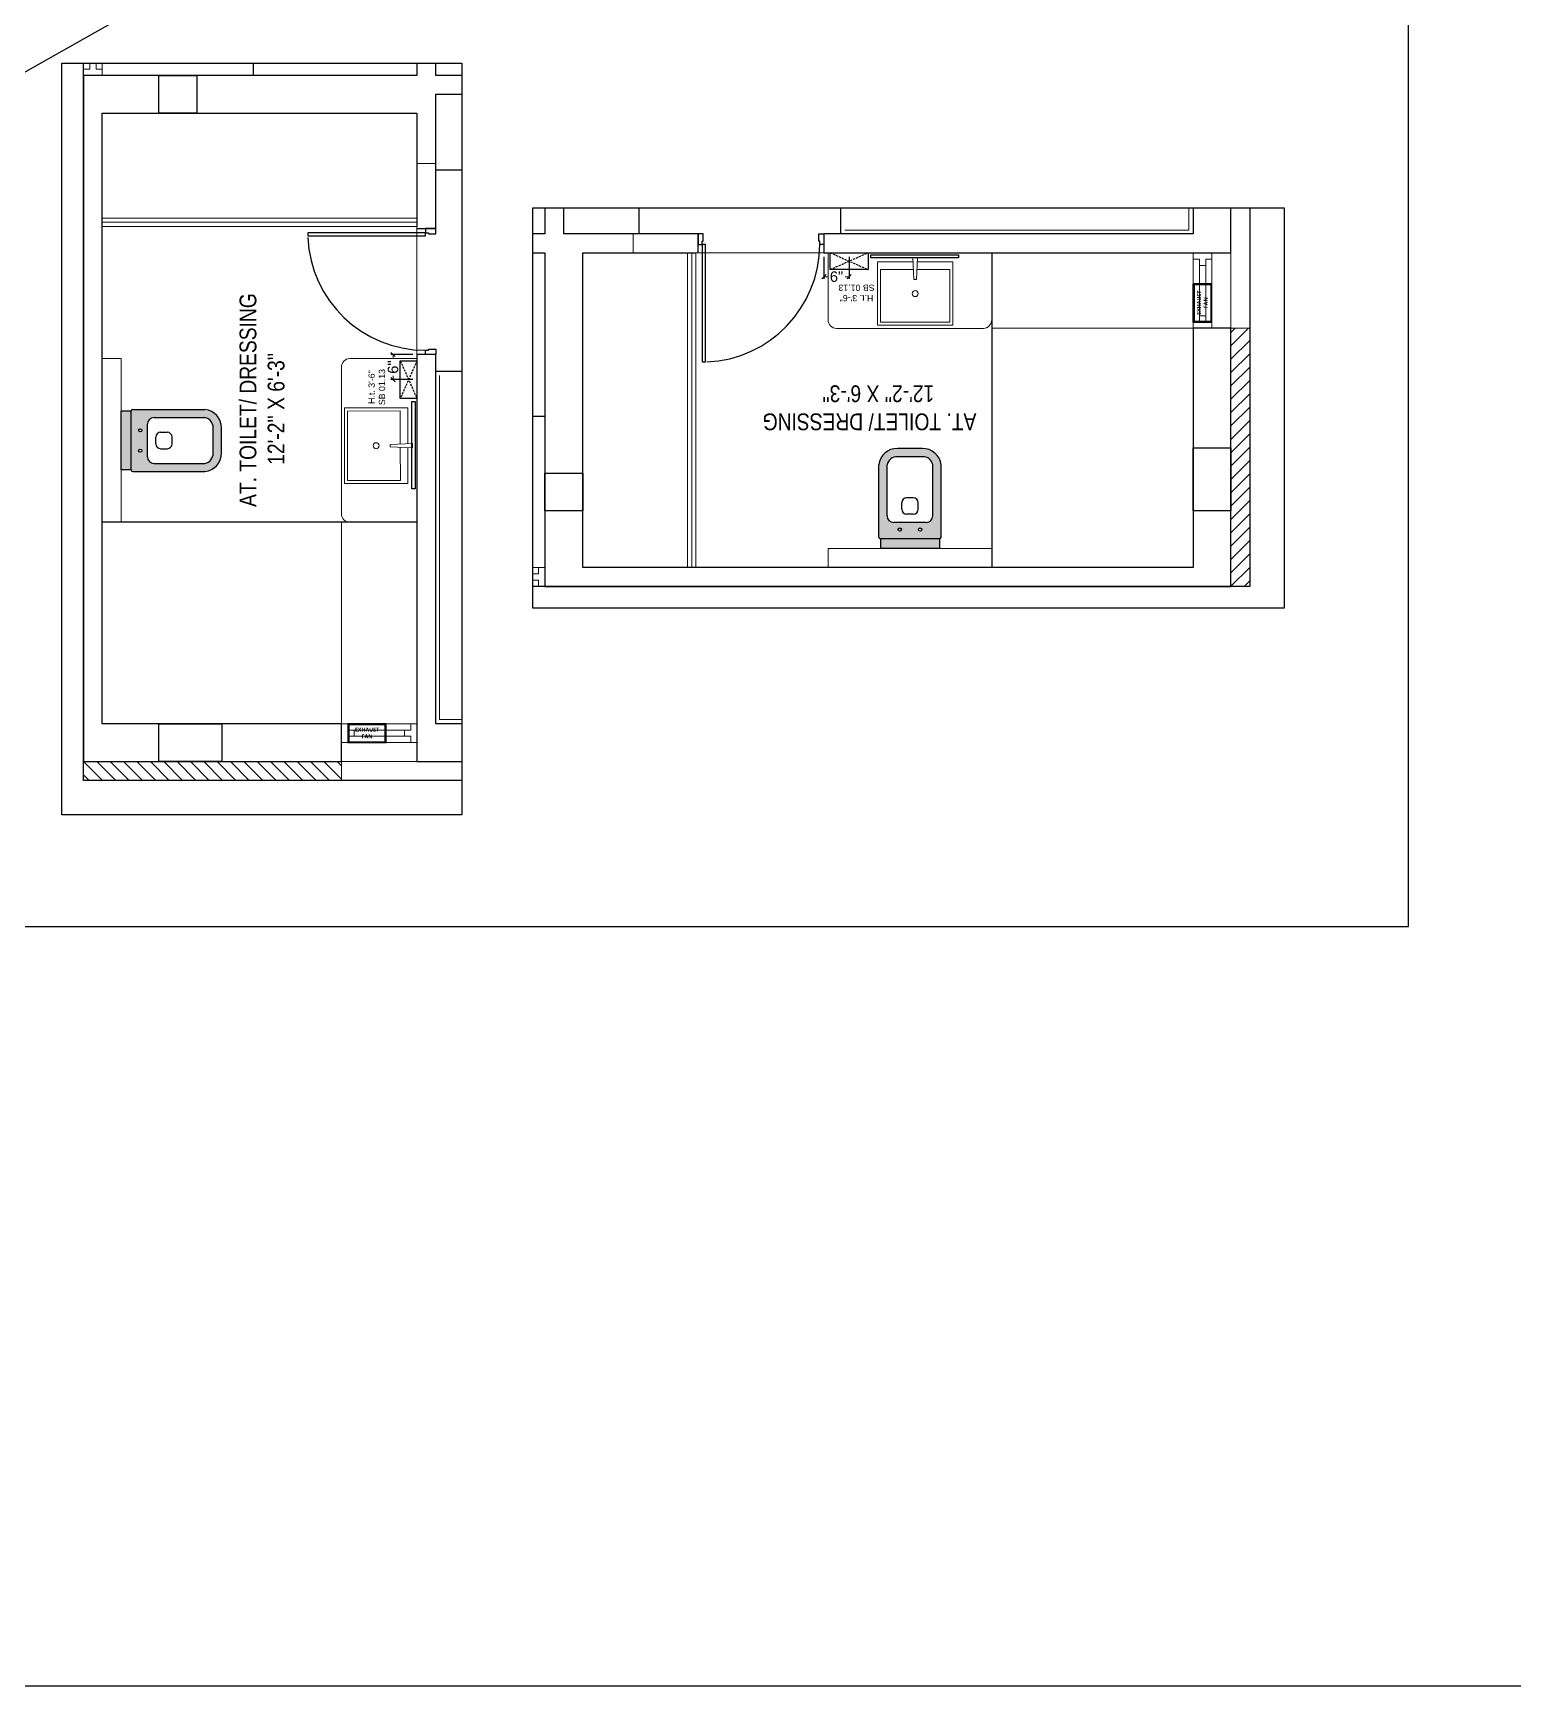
# Model space of a CAD drawing. Header units: millimetres. Extents: x 56222 to 3066687, y -650199 to -121287.
# Drawn here: x 155748.3 to 156101, y -179242.6 to -178848.8 of the extents above; entities that cross this region are included whole.
import ezdxf

# ---------------------------------------------------------------- set-up
doc = ezdxf.new("R2010")
doc.units = ezdxf.units.MM
doc.header["$MEASUREMENT"] = 0
doc.linetypes.add('DASHED', pattern=[0.75, 0.5, -0.25])
doc.linetypes.add('DASHED2', pattern=[0.375, 0.25, -0.125])
doc.layers.add('AR ELE-5', color=134, linetype='Continuous')
for name, color, linetype, lineweight in [('COLUMN', 1, 'Continuous', 30), ('dim05', 1, 'Continuous', 13), ('ELEC-wires', 1, 'DASHED2', 13), ('Electrical', 84, 'Continuous', 30), ('FIRST FLOOR', 7, 'Continuous', 9), ('FIRST FLOOR ( DW_RAIL )', 7, 'Continuous', 9), ('FIRST FLOOR ( TEXT )', 7, 'Continuous', 9), ('FIRST FLOOR_( PLine )_', 251, 'Continuous', 30), ('FURNITURE', 32, 'Continuous', 9), ('GROUND FLOOR  ( DIM )', 7, 'Continuous', 9), ('TILE', 14, 'Continuous', 9), ('wall', 7, 'Continuous', 30), ('XX~SLAB ( BEAM )~ ( DIM )', 7, 'Continuous', 9)]:
    doc.layers.add(name, color=color, linetype=linetype, lineweight=lineweight)
doc.layers.add('XX~SLAB ( PLINE )', color=251, linetype='Continuous', plot=False)
doc.styles.add('Arial', font='arial.ttf')
doc.styles.add('KATHA', font='swissc.ttf')
doc.styles.get("Standard").update_dxf_attribs({"font": 'arial.ttf', "height": 6})

# ---------------------------------------------------------------- blocks, each defined once
blk = doc.blocks.new('_Oblique')
at = {"layer": 'wall', "color": 0, "lineweight": -2}
blk.add_line((-0.5, -0.5), (0.5, 0.5), dxfattribs=at)

msp = doc.modelspace()

# ---------------------------------------------------------------- hatches: boundary and pattern name
at = {"layer": 'FURNITURE', "lineweight": 30, "ltscale": 0.25, "true_color": 0xffffff}
h = msp.add_hatch(color=7, dxfattribs=at)
h.dxf.hatch_style = 1
h.paths.add_polyline_path([(155769.289, -178938.826), (155771.636, -178938.826), (155771.636, -178952.87), (155769.289, -178952.87)])
h.paths.add_polyline_path([(155771.636, -178952.87), (155771.636, -178938.826, -0.4142136), (155772.028, -178938.435), (155789.245, -178938.435, -0.388639), (155793.158, -178942.848), (155793.158, -178948.987, -0.3794988), (155789.245, -178953.261), (155772.028, -178953.261, -0.4142136)])
h.paths.add_polyline_path([(155775.549, -178941.957), (155775.549, -178949.739, 0.4142136), (155777.115, -178951.304), (155789.245, -178951.304, 0.3495674), (155791.202, -178948.981), (155791.202, -178942.848, 0.364948), (155789.245, -178940.391), (155777.115, -178940.391, 0.4142136)], flags=16)
h.paths.add_polyline_path([(155777.506, -178945.065), (155777.506, -178946.631, 0.4142136), (155778.68, -178947.804), (155780.245, -178947.804, 0.4142136), (155781.419, -178946.631), (155781.419, -178945.065, 0.4142136), (155780.245, -178943.891), (155778.68, -178943.891, 0.4142136)], flags=0)
h.paths.add_polyline_path([(155773.814, -178948.665, 1), (155773.814, -178947.882, 1)], flags=16)
h = msp.add_hatch(color=7, dxfattribs=at)
h.dxf.hatch_style = 1
h.paths.add_polyline_path([(155950.266, -178971.616), (155950.266, -178969.268), (155964.31, -178969.268), (155964.31, -178971.616)])
h.paths.add_polyline_path([(155964.31, -178969.268), (155950.266, -178969.268, -0.4142136), (155949.875, -178968.877), (155949.875, -178951.659, -0.388639), (155954.288, -178947.746), (155960.427, -178947.746, -0.3794988), (155964.701, -178951.659), (155964.701, -178968.877, -0.4142136)])
h.paths.add_polyline_path([(155953.397, -178965.355), (155961.179, -178965.355, 0.4142136), (155962.745, -178963.79), (155962.745, -178951.659, 0.3495674), (155960.421, -178949.703), (155954.288, -178949.703, 0.364948), (155951.832, -178951.659), (155951.832, -178963.79, 0.4142136)], flags=16)
h.paths.add_polyline_path([(155956.505, -178963.399), (155958.071, -178963.399, 0.4142136), (155959.245, -178962.225), (155959.245, -178960.659, 0.4142136), (155958.071, -178959.486), (155956.505, -178959.486, 0.4142136), (155955.332, -178960.659), (155955.332, -178962.225, 0.4142136)], flags=0)
h.paths.add_polyline_path([(155960.105, -178967.091, 1), (155959.322, -178967.091, 1)], flags=16)

# ---------------------------------------------------------------- linework, layer by layer
at = {"color": 242, "linetype": 'DASHED', "true_color": 0xcd2027}
for p, q in [((155938.288, -178901.116), (155947.295, -178905.103)), ((155938.288, -178905.103), (155947.295, -178901.116)), ((155839.789, -178926.848), (155835.802, -178935.855)), ((155835.802, -178926.848), (155839.789, -178935.855))]:
    msp.add_line(p, q, dxfattribs=at)
for points in [[(155841.789, -178895.348), (155841.789, -178896.348), (155842.539, -178896.348), (155842.539, -178896.598), (155844.289, -178896.598), (155844.289, -178895.348)], [(155841.789, -178896.348), (155813.789, -178896.348), (155813.789, -178897.098), (155841.789, -178897.098)], [(155906.788, -178899.116), (155907.788, -178899.116), (155907.788, -178898.366), (155908.038, -178898.366), (155908.038, -178896.616), (155906.788, -178896.616)], [(155907.788, -178899.116), (155907.788, -178927.116), (155908.538, -178927.116), (155908.538, -178899.116)], [(155936.788, -178899.116), (155935.788, -178899.116), (155935.788, -178898.366), (155935.538, -178898.366), (155935.538, -178896.616), (155936.788, -178896.616)], [(155841.789, -178925.348), (155841.789, -178924.348), (155842.539, -178924.348), (155842.539, -178924.098), (155844.289, -178924.098), (155844.289, -178925.348)]]:
    msp.add_lwpolyline(points, close=True)
at = {"layer": 'AR ELE-5', "linetype": 'ByBlock', "ltscale": 15}
for centre, start, end in [((155841.806, -178896.307), 182.37301, 269.96526), ((155907.747, -178899.099), 272.37301, 359.96526)]:
    msp.add_arc(centre, 28.041, start, end, dxfattribs=at)
at = {"layer": 'COLUMN'}
for p, q in [((155778.289, -178867.848), (155778.289, -178858.848)), ((155778.289, -178858.848), (155787.289, -178858.848)), ((155787.289, -178858.848), (155787.289, -178867.848)), ((155787.289, -178867.848), (155778.289, -178867.848)), ((156024.788, -178962.616), (156024.788, -178947.616)), ((156024.788, -178947.616), (156033.788, -178947.616)), ((156033.788, -178947.616), (156033.788, -178962.616)), ((155870.288, -178962.616), (155870.288, -178953.616)), ((155870.288, -178953.616), (155879.288, -178953.616)), ((155879.288, -178953.616), (155879.288, -178962.616)), ((155879.288, -178962.616), (155870.288, -178962.616)), ((156033.788, -178962.616), (156024.788, -178962.616)), ((155778.289, -179022.348), (155778.289, -179013.348)), ((155778.289, -179013.348), (155793.289, -179013.348)), ((155793.289, -179013.348), (155793.289, -179022.348)), ((155793.289, -179022.348), (155778.289, -179022.348))]:
    msp.add_line(p, q, dxfattribs=at)
at = {"layer": 'dim05', "color": 1, "linetype": 'Continuous', "lineweight": 25}
for p, q in [((155936.788, -178902.116), (155936.788, -178907.316)), ((155942.792, -178902.116), (155942.792, -178907.316)), ((155838.789, -178925.348), (155833.589, -178925.348)), ((155838.789, -178931.352), (155833.589, -178931.352))]:
    msp.add_line(p, q, dxfattribs=at)
at = {"layer": 'dim05', "color": 1, "linetype": 'Continuous'}
for p, q in [((155936.788, -178906.816), (155937.721, -178906.816)), ((155942.792, -178906.816), (155941.858, -178906.816)), ((155834.089, -178925.348), (155834.089, -178926.281)), ((155834.089, -178931.352), (155834.089, -178930.418))]:
    msp.add_line(p, q, dxfattribs=at)
at = {"layer": 'ELEC-wires', "color": 5, "linetype": 'ByBlock', "lineweight": 30, "ltscale": 4}
for points in [[(155947.295, -178905.103), (155938.288, -178905.103), (155938.288, -178901.116), (155947.295, -178901.116)], [(155835.802, -178935.855), (155835.802, -178926.848), (155839.789, -178926.848), (155839.789, -178935.855)]]:
    msp.add_lwpolyline(points, close=True, dxfattribs=at)
at = {"layer": 'Electrical', "ltscale": 10}
for p, q in [((156024.788, -178917.616), (156024.788, -178908.491)), ((155823.289, -179013.348), (155832.414, -179013.348))]:
    msp.add_line(p, q, dxfattribs=at)
at = {"layer": 'Electrical', "ltscale": 2}
for points in [[(156029.288, -178917.616), (156029.288, -178908.491), (156024.788, -178908.491), (156024.788, -178917.616)], [(156029.063, -178917.392), (156029.063, -178908.715), (156025.013, -178908.715), (156025.013, -178917.392)], [(155823.289, -179017.847), (155832.414, -179017.847), (155832.414, -179013.348), (155823.289, -179013.348)], [(155823.513, -179017.623), (155832.189, -179017.623), (155832.189, -179013.572), (155823.513, -179013.572)]]:
    msp.add_lwpolyline(points, close=True, dxfattribs=at)
at = {"layer": 'FIRST FLOOR'}
for p, q in [((155760.289, -179022.348), (155760.289, -178855.954)), ((155764.789, -178858.848), (155764.789, -178855.954)), ((155839.789, -178858.848), (155839.789, -178855.954)), ((155844.289, -178858.848), (155844.289, -178855.954)), ((155839.789, -178858.848), (155760.289, -178858.848)), ((155844.289, -178858.848), (155850.498, -178858.848)), ((155844.289, -178895.348), (155844.289, -178863.348)), ((155844.289, -178863.348), (155850.498, -178863.348)), ((155764.789, -179013.348), (155764.789, -178867.848)), ((155839.789, -178867.848), (155764.789, -178867.848)), ((155839.789, -179022.348), (155839.789, -178867.848)), ((155844.289, -178879.848), (155839.789, -178879.848)), ((155870.288, -178896.616), (155870.288, -178890.406)), ((155874.788, -178896.616), (155874.788, -178890.406)), ((156024.788, -178890.406), (156024.788, -178896.616)), ((156033.788, -178980.616), (156033.788, -178890.406)), ((155870.288, -178896.616), (155867.394, -178896.616)), ((155906.788, -178896.616), (155874.788, -178896.616)), ((155891.288, -178896.616), (155891.288, -178901.116)), ((156024.788, -178896.616), (155936.788, -178896.616)), ((155936.788, -178896.616), (155936.788, -178901.116)), ((155870.288, -178901.116), (155867.394, -178901.116)), ((155870.288, -178901.116), (155870.288, -178980.616)), ((155879.288, -178901.116), (155879.288, -178976.116)), ((156033.788, -178901.116), (155879.288, -178901.116)), ((156024.788, -178901.116), (156024.788, -178976.116)), ((156033.788, -178919.116), (156024.788, -178919.116)), ((155844.289, -178925.348), (155839.789, -178925.348)), ((155844.289, -179013.348), (155844.289, -178925.348)), ((155870.288, -178976.116), (155867.394, -178976.116)), ((156024.788, -178976.116), (155879.288, -178976.116)), ((156033.788, -178980.616), (155867.394, -178980.616)), ((155839.789, -179013.348), (155764.789, -179013.348)), ((155821.789, -179022.348), (155821.789, -179013.348)), ((155850.498, -179013.348), (155844.289, -179013.348)), ((155760.289, -179022.348), (155850.498, -179022.348))]:
    msp.add_line(p, q, dxfattribs=at)
at = {"layer": 'FIRST FLOOR', "ltscale": 0.7}
for p, q in [((156038.288, -178890.406), (156038.288, -178980.616)), ((156038.288, -178980.616), (156033.788, -178980.616)), ((155760.289, -179026.848), (155760.289, -179022.348)), ((155850.498, -179026.848), (155760.289, -179026.848))]:
    msp.add_line(p, q, dxfattribs=at)
at = {"layer": 'FIRST FLOOR ( DW_RAIL )'}
for p, q in [((155760.289, -178855.954), (155760.289, -178858.848)), ((155761.789, -178855.954), (155761.789, -178857.348)), ((155763.289, -178857.348), (155763.289, -178855.954)), ((155764.789, -178858.848), (155764.789, -178855.954)), ((155761.789, -178857.348), (155760.289, -178857.348)), ((155760.289, -178857.348), (155760.289, -178858.848)), ((155760.289, -178858.848), (155764.789, -178858.848)), ((155760.289, -178858.848), (155764.789, -178858.848)), ((155764.789, -178857.348), (155763.289, -178857.348)), ((155764.789, -178858.848), (155764.789, -178857.348)), ((156029.288, -178901.116), (156024.788, -178901.116)), ((156024.788, -178901.116), (156024.788, -178902.616)), ((156029.288, -178901.116), (156024.788, -178901.116)), ((156024.788, -178901.116), (156024.788, -178919.116)), ((156024.788, -178902.616), (156026.288, -178902.616)), ((156026.288, -178902.616), (156026.288, -178904.116)), ((156027.788, -178904.116), (156027.788, -178902.616)), ((156027.788, -178902.616), (156029.288, -178902.616)), ((156029.288, -178902.616), (156029.288, -178901.116)), ((156029.288, -178919.116), (156029.288, -178901.116)), ((156026.288, -178916.116), (156026.288, -178904.116)), ((156026.288, -178904.116), (156027.788, -178904.116)), ((156026.288, -178904.116), (156027.788, -178904.116)), ((156027.788, -178904.116), (156027.788, -178916.116)), ((156026.288, -178917.616), (156024.788, -178917.616)), ((156024.788, -178917.616), (156024.788, -178919.116)), ((156024.788, -178919.116), (156029.288, -178919.116)), ((156024.788, -178919.116), (156029.288, -178919.116)), ((156027.788, -178916.116), (156026.288, -178916.116)), ((156027.788, -178916.116), (156026.288, -178916.116)), ((156026.288, -178916.116), (156026.288, -178917.616)), ((156027.788, -178917.616), (156027.788, -178916.116)), ((156029.288, -178917.616), (156027.788, -178917.616)), ((156029.288, -178919.116), (156029.288, -178917.616)), ((155870.288, -178976.116), (155867.394, -178976.116)), ((155868.788, -178977.616), (155867.394, -178977.616)), ((155870.288, -178976.116), (155868.788, -178976.116)), ((155868.788, -178976.116), (155868.788, -178977.616)), ((155870.288, -178980.616), (155870.288, -178976.116)), ((155870.288, -178980.616), (155870.288, -178976.116)), ((155867.394, -178979.116), (155868.788, -178979.116)), ((155867.394, -178980.616), (155870.288, -178980.616)), ((155868.788, -178979.116), (155868.788, -178980.616)), ((155868.788, -178980.616), (155870.288, -178980.616)), ((155823.289, -179013.348), (155821.789, -179013.348)), ((155821.789, -179013.348), (155821.789, -179017.848)), ((155839.789, -179013.348), (155821.789, -179013.348)), ((155821.789, -179013.348), (155821.789, -179017.848)), ((155823.289, -179014.848), (155823.289, -179013.348)), ((155839.789, -179013.348), (155838.289, -179013.348)), ((155838.289, -179013.348), (155838.289, -179014.848)), ((155839.789, -179017.848), (155839.789, -179013.348)), ((155839.789, -179017.848), (155839.789, -179013.348)), ((155821.789, -179017.848), (155823.289, -179017.848)), ((155821.789, -179017.848), (155839.789, -179017.848)), ((155824.789, -179014.848), (155823.289, -179014.848)), ((155823.289, -179017.848), (155823.289, -179016.348)), ((155823.289, -179016.348), (155824.789, -179016.348)), ((155824.789, -179016.348), (155824.789, -179014.848)), ((155824.789, -179014.848), (155836.789, -179014.848)), ((155824.789, -179016.348), (155824.789, -179014.848)), ((155836.789, -179016.348), (155824.789, -179016.348)), ((155836.789, -179014.848), (155836.789, -179016.348)), ((155838.289, -179014.848), (155836.789, -179014.848)), ((155836.789, -179014.848), (155836.789, -179016.348)), ((155836.789, -179016.348), (155838.289, -179016.348)), ((155838.289, -179016.348), (155838.289, -179017.848)), ((155838.289, -179017.848), (155839.789, -179017.848))]:
    msp.add_line(p, q, dxfattribs=at)
at = {"layer": 'FIRST FLOOR_( PLine )_'}
for p, q in [((155839.789, -178855.954), (155839.789, -178858.848)), ((155844.289, -178858.848), (155844.289, -178855.954)), ((155839.789, -178858.848), (155760.289, -178858.848)), ((155760.289, -178858.848), (155760.289, -179022.348)), ((155850.498, -178858.848), (155844.289, -178858.848)), ((155844.289, -178895.348), (155844.289, -178863.348)), ((155844.289, -178863.348), (155850.498, -178863.348)), ((155764.789, -179013.348), (155764.789, -178867.848)), ((155764.789, -178867.848), (155839.789, -178867.848)), ((155839.789, -178867.848), (155839.789, -178894.848)), ((155870.288, -178890.406), (155870.288, -178896.616)), ((155874.788, -178896.616), (155874.788, -178890.406)), ((156024.788, -178890.406), (156024.788, -178896.616)), ((156033.788, -178896.616), (156033.788, -178890.406)), ((155839.789, -178895.348), (155844.289, -178895.348)), ((155870.288, -178896.616), (155867.394, -178896.616)), ((155906.788, -178896.616), (155874.788, -178896.616)), ((155906.788, -178901.116), (155906.788, -178896.616)), ((156024.788, -178896.616), (155936.788, -178896.616)), ((155936.788, -178896.616), (155936.788, -178901.116)), ((156033.788, -178901.116), (156033.788, -178896.616)), ((155867.394, -178901.116), (155870.288, -178901.116)), ((155870.288, -178901.116), (155870.288, -178980.616)), ((155879.288, -178976.116), (155879.288, -178901.116)), ((155879.288, -178901.116), (155906.288, -178901.116)), ((155936.788, -178901.116), (156033.788, -178901.116)), ((156033.788, -178919.116), (156024.788, -178919.116)), ((156024.788, -178919.116), (156024.788, -178976.116)), ((156033.788, -178980.616), (156033.788, -178919.116)), ((155844.289, -178925.348), (155839.789, -178925.348)), ((155839.789, -178925.348), (155839.789, -179022.348)), ((155844.289, -179013.348), (155844.289, -178925.348)), ((156024.788, -178976.116), (155879.288, -178976.116)), ((155870.288, -178980.616), (156033.788, -178980.616)), ((155821.789, -179013.348), (155764.789, -179013.348)), ((155821.789, -179022.348), (155821.789, -179013.348)), ((155850.498, -179013.348), (155844.289, -179013.348)), ((155760.289, -179022.348), (155821.789, -179022.348)), ((155839.789, -179022.348), (155844.289, -179022.348)), ((155844.289, -179022.348), (155850.498, -179022.348))]:
    msp.add_line(p, q, dxfattribs=at)
at = {"layer": 'FURNITURE'}
for p, q in [((155800.789, -178855.954), (155800.789, -178858.848)), ((156023.788, -178890.406), (156023.788, -178895.712)), ((155839.789, -178892.848), (155764.789, -178892.848)), ((155839.789, -178893.848), (155764.789, -178893.848)), ((155839.789, -178894.848), (155764.789, -178894.848)), ((156023.788, -178895.712), (155941.788, -178895.712)), ((155904.288, -178901.116), (155904.288, -178976.116)), ((155905.288, -178901.116), (155905.288, -178976.116)), ((155906.288, -178901.116), (155906.288, -178976.116)), ((155937.788, -178901.116), (155976.788, -178901.116)), ((155937.788, -178917.122), (155937.788, -178901.116)), ((155958.047, -178903.283), (155949.536, -178903.297)), ((155949.536, -178903.297), (155949.545, -178918.391)), ((155958.252, -178907.499), (155957.994, -178902.202)), ((155957.994, -178902.202), (155959.075, -178902.202)), ((155959.075, -178902.202), (155958.824, -178907.499)), ((155967.536, -178903.277), (155959.023, -178903.282)), ((155967.545, -178918.37), (155967.536, -178903.277)), ((155976.788, -178901.116), (155976.788, -178917.122)), ((155976.788, -178919.116), (155976.788, -178901.116)), ((155976.788, -178901.116), (156024.788, -178901.116)), ((156024.788, -178901.116), (156024.788, -178919.116)), ((155958.135, -178905.083), (155950.257, -178905.097)), ((155950.257, -178905.097), (155950.264, -178917.67)), ((155958.824, -178907.499), (155958.252, -178907.499)), ((155966.817, -178905.077), (155958.938, -178905.083)), ((155966.824, -178917.651), (155966.817, -178905.077)), ((155974.788, -178919.122), (155939.788, -178919.122)), ((155949.545, -178918.391), (155967.545, -178918.37)), ((155950.264, -178917.67), (155966.824, -178917.651)), ((156024.788, -178919.116), (155976.788, -178919.116)), ((155769.289, -178926.348), (155764.789, -178926.348)), ((155764.789, -178926.348), (155764.789, -178965.348)), ((155769.289, -178965.348), (155769.289, -178926.348)), ((155823.783, -178926.348), (155839.789, -178926.348)), ((155839.789, -178926.348), (155839.789, -178965.348)), ((155821.783, -178963.348), (155821.783, -178928.348)), ((155845.193, -179012.348), (155845.193, -178930.348)), ((155837.607, -178938.096), (155822.513, -178938.104)), ((155822.513, -178938.104), (155822.534, -178956.104)), ((155835.807, -178938.817), (155823.234, -178938.824)), ((155823.234, -178938.824), (155823.254, -178955.384)), ((155835.822, -178946.694), (155835.807, -178938.817)), ((155837.622, -178946.607), (155837.607, -178938.096)), ((155867.394, -178940.116), (155870.288, -178940.116)), ((155833.405, -178946.812), (155838.702, -178946.554)), ((155833.406, -178947.384), (155833.405, -178946.812)), ((155838.702, -178946.554), (155838.703, -178947.634)), ((155838.703, -178947.634), (155833.406, -178947.384)), ((155835.827, -178955.377), (155835.822, -178947.498)), ((155837.628, -178956.096), (155837.623, -178947.583)), ((155822.534, -178956.104), (155837.628, -178956.096)), ((155823.254, -178955.384), (155835.827, -178955.377)), ((155764.789, -178965.348), (155769.289, -178965.348)), ((155821.789, -178965.348), (155839.789, -178965.348)), ((155821.789, -179013.348), (155821.789, -178965.348)), ((155839.789, -178965.348), (155823.783, -178965.348)), ((155839.789, -178965.348), (155839.789, -179013.348)), ((155937.788, -178971.616), (155937.788, -178976.116)), ((155976.788, -178971.616), (155937.788, -178971.616)), ((155976.788, -178976.116), (155976.788, -178971.616)), ((155937.788, -178976.116), (155976.788, -178976.116)), ((155839.789, -179013.348), (155821.789, -179013.348)), ((155850.498, -179012.348), (155845.193, -179012.348))]:
    msp.add_line(p, q, dxfattribs=at)
at = {"layer": 'FURNITURE', "color": 5, "lineweight": 30, "ltscale": 10000}
for p, q in [((155800.789, -178858.848), (155800.789, -178855.954)), ((155947.961, -178902.322), (155947.961, -178901.584)), ((155947.961, -178901.584), (155968.828, -178901.584)), ((155968.828, -178902.322), (155947.961, -178902.322)), ((155968.828, -178901.584), (155968.828, -178902.322)), ((155976.788, -178901.116), (155976.788, -178976.116)), ((155838.582, -178957.388), (155838.582, -178936.521)), ((155838.582, -178936.521), (155839.321, -178936.521)), ((155839.321, -178936.521), (155839.321, -178957.388)), ((155870.288, -178940.116), (155867.394, -178940.116)), ((155839.321, -178957.388), (155838.582, -178957.388)), ((155839.789, -178965.348), (155764.789, -178965.348))]:
    msp.add_line(p, q, dxfattribs=at)
at = {"layer": 'FURNITURE', "lineweight": 30}
for p, q in [((155844.289, -178881.348), (155850.498, -178881.348)), ((155892.788, -178896.616), (155892.788, -178890.406)), ((155940.788, -178896.616), (155940.788, -178890.406)), ((156024.788, -178890.406), (156024.788, -178896.616)), ((156024.788, -178896.616), (155940.788, -178896.616)), ((155844.289, -179013.348), (155844.289, -178929.348)), ((155844.289, -178929.348), (155850.498, -178929.348)), ((155850.498, -179013.348), (155844.289, -179013.348))]:
    msp.add_line(p, q, dxfattribs=at)
at = {"layer": 'FURNITURE', "color": 0, "linetype": 'ByBlock', "lineweight": -2}
for p, q in [((155771.636, -178938.826), (155769.289, -178938.826)), ((155769.289, -178952.87), (155769.289, -178938.826)), ((155769.289, -178952.87), (155769.289, -178938.826)), ((155771.636, -178952.87), (155771.636, -178938.826)), ((155772.028, -178938.435), (155789.245, -178938.435)), ((155775.549, -178949.739), (155775.549, -178941.957)), ((155777.115, -178940.391), (155789.245, -178940.391)), ((155791.202, -178948.848), (155791.202, -178942.848)), ((155793.158, -178948.848), (155793.158, -178942.848)), ((155777.506, -178946.631), (155777.506, -178945.065)), ((155778.68, -178943.891), (155780.245, -178943.891)), ((155781.419, -178946.631), (155781.419, -178945.065)), ((155778.68, -178947.804), (155780.245, -178947.804)), ((155960.288, -178947.746), (155954.288, -178947.746)), ((155960.288, -178949.703), (155954.288, -178949.703)), ((155771.636, -178952.87), (155769.289, -178952.87)), ((155772.028, -178953.261), (155789.245, -178953.261)), ((155777.115, -178951.304), (155789.245, -178951.304)), ((155949.875, -178968.877), (155949.875, -178951.659)), ((155951.832, -178963.79), (155951.832, -178951.659)), ((155962.745, -178963.79), (155962.745, -178951.659)), ((155964.701, -178968.877), (155964.701, -178951.659)), ((155955.332, -178962.225), (155955.332, -178960.659)), ((155958.071, -178959.486), (155956.505, -178959.486)), ((155959.245, -178962.225), (155959.245, -178960.659)), ((155961.179, -178965.355), (155953.397, -178965.355)), ((155958.071, -178963.399), (155956.505, -178963.399)), ((155964.31, -178969.268), (155950.266, -178969.268)), ((155950.266, -178969.268), (155950.266, -178971.616)), ((155964.31, -178969.268), (155964.31, -178971.616)), ((155964.31, -178971.616), (155950.266, -178971.616)), ((155964.31, -178971.616), (155950.266, -178971.616))]:
    msp.add_line(p, q, dxfattribs=at)
at = {"layer": 'FURNITURE'}
for centre in [(155958.54, -178910.844), (155830.06, -178947.1)]:
    msp.add_circle(centre, 0.72, dxfattribs=at)
at = {"layer": 'FURNITURE', "color": 0, "linetype": 'ByBlock', "lineweight": -2}
for centre in [(155773.814, -178943.422), (155773.814, -178948.274), (155954.862, -178967.091), (155959.714, -178967.091)]:
    msp.add_circle(centre, 0.391, dxfattribs=at)
at = {"layer": 'FURNITURE'}
for centre, start, end in [((155939.788, -178917.122), 180, 270.00007), ((155974.788, -178917.122), 270.00007, 0), ((155823.783, -178928.348), 90, 180.00007), ((155823.783, -178963.348), 180.00007, 270)]:
    msp.add_arc(centre, 2, start, end, dxfattribs=at)
at = {"layer": 'FURNITURE', "color": 0, "linetype": 'ByBlock', "lineweight": -2}
for centre, radius, start, end in [((155772.028, -178938.826), 0.391, 90, 180), ((155788.792, -178942.778), 4.367, 359.08725, 84.03952), ((155777.115, -178941.957), 1.565, 90, 180), ((155788.765, -178942.781), 2.438, 358.43702, 78.63483), ((155778.68, -178945.065), 1.174, 90, 180), ((155778.68, -178946.631), 1.174, 180, 270), ((155780.245, -178945.065), 1.174, 0, 90), ((155780.245, -178946.631), 1.174, 270, 0), ((155777.115, -178949.739), 1.565, 180, 270), ((155788.792, -178948.918), 4.367, 275.96048, 0.91275), ((155788.765, -178948.914), 2.438, 281.36517, 1.56298), ((155954.219, -178952.113), 4.367, 89.08725, 174.03952), ((155954.222, -178952.14), 2.438, 88.43702, 168.63483), ((155960.358, -178952.113), 4.367, 5.96048, 90.91275), ((155960.355, -178952.14), 2.438, 11.36517, 91.56298), ((155772.028, -178952.87), 0.391, 180, 270), ((155956.505, -178960.659), 1.174, 90, 180), ((155956.505, -178962.225), 1.174, 180, 270), ((155958.071, -178960.659), 1.174, 0, 90), ((155958.071, -178962.225), 1.174, 270, 0), ((155953.397, -178963.79), 1.565, 180, 270), ((155961.179, -178963.79), 1.565, 270, 0), ((155950.266, -178968.877), 0.391, 180, 270), ((155964.31, -178968.877), 0.391, 270, 0)]:
    msp.add_arc(centre, radius, start, end, dxfattribs=at)
at = {"layer": 'GROUND FLOOR  ( DIM )'}
for p, q in [((156038.288, -178919.116), (156024.788, -178919.116)), ((156033.788, -178980.616), (156033.788, -178919.116)), ((156033.788, -178919.116), (156038.288, -178919.116)), ((156038.288, -178980.616), (156038.288, -178919.116)), ((156038.288, -178919.116), (156038.288, -178980.616)), ((156033.788, -178980.616), (156038.288, -178980.616)), ((156038.288, -178980.616), (156033.788, -178980.616)), ((155821.789, -179026.848), (155821.789, -179013.348)), ((155760.289, -179022.348), (155760.289, -179026.848)), ((155760.289, -179026.848), (155760.289, -179022.348)), ((155760.289, -179022.348), (155821.789, -179022.348)), ((155821.789, -179022.348), (155821.789, -179026.848)), ((155760.289, -179026.848), (155821.789, -179026.848)), ((155821.789, -179026.848), (155760.289, -179026.848))]:
    msp.add_line(p, q, dxfattribs=at)
at = {"layer": 'GROUND FLOOR  ( DIM )', "linetype": 'Continuous'}
for p, q in [((156037.974, -178919.116), (156033.788, -178923.302)), ((156034.792, -178919.116), (156033.788, -178920.12)), ((156038.288, -178921.984), (156033.788, -178926.484)), ((156038.288, -178925.166), (156033.788, -178929.666)), ((156038.288, -178928.348), (156033.788, -178932.848)), ((156038.288, -178931.53), (156033.788, -178936.03)), ((156038.288, -178934.712), (156033.788, -178939.212)), ((156038.288, -178937.894), (156033.788, -178942.394)), ((156038.288, -178941.076), (156033.788, -178945.576)), ((156038.288, -178944.258), (156033.788, -178948.758)), ((156038.288, -178947.44), (156033.788, -178951.94)), ((156038.288, -178950.622), (156033.788, -178955.122)), ((156038.288, -178953.804), (156033.788, -178958.304)), ((156038.288, -178956.986), (156033.788, -178961.486)), ((156038.288, -178960.168), (156033.788, -178964.668)), ((156038.288, -178963.35), (156033.788, -178967.85)), ((156038.288, -178966.532), (156033.788, -178971.032)), ((156038.288, -178969.714), (156033.788, -178974.214)), ((156038.288, -178972.896), (156033.788, -178977.396)), ((156038.288, -178976.078), (156033.788, -178980.578)), ((156038.288, -178979.26), (156036.932, -178980.616)), ((155761.645, -179026.848), (155760.289, -179025.492)), ((155764.827, -179026.848), (155760.327, -179022.348)), ((155768.009, -179026.848), (155763.509, -179022.348)), ((155771.191, -179026.848), (155766.691, -179022.348)), ((155774.373, -179026.848), (155769.873, -179022.348)), ((155777.555, -179026.848), (155773.055, -179022.348)), ((155780.737, -179026.848), (155776.237, -179022.348)), ((155783.919, -179026.848), (155779.419, -179022.348)), ((155787.101, -179026.848), (155782.601, -179022.348)), ((155790.283, -179026.848), (155785.783, -179022.348)), ((155793.465, -179026.848), (155788.965, -179022.348)), ((155796.647, -179026.848), (155792.147, -179022.348)), ((155799.829, -179026.848), (155795.329, -179022.348)), ((155803.011, -179026.848), (155798.511, -179022.348)), ((155806.193, -179026.848), (155801.693, -179022.348)), ((155809.375, -179026.848), (155804.875, -179022.348)), ((155812.557, -179026.848), (155808.057, -179022.348)), ((155815.739, -179026.848), (155811.239, -179022.348)), ((155818.921, -179026.848), (155814.421, -179022.348)), ((155821.789, -179026.534), (155817.603, -179022.348)), ((155821.789, -179023.352), (155820.785, -179022.348))]:
    msp.add_line(p, q, dxfattribs=at)
at = {"layer": 'TILE', "color": 1, "linetype": 'Continuous', "lineweight": 25}
msp.add_line((155066.713, -179242.65), (158321.234, -177400.874), dxfattribs=at)
msp.add_lwpolyline([(158321.234, -177400.874), (155066.713, -177400.874), (155066.713, -179242.65), (158321.234, -179242.65)], close=True, dxfattribs=at)
at = {"layer": 'XX~SLAB ( BEAM )~ ( DIM )', "color": 242, "lineweight": 30, "true_color": 0xcd2027}
for p, q in [((155755.118, -179035.032), (155755.118, -178855.954)), ((155755.118, -178855.954), (155850.498, -178855.954)), ((155850.498, -178855.954), (155850.498, -179035.032)), ((155867.394, -178985.787), (155867.394, -178890.406)), ((155867.394, -178890.406), (156046.472, -178890.406)), ((156046.472, -178890.406), (156046.472, -178985.787)), ((156046.472, -178985.787), (155867.394, -178985.787)), ((155850.498, -179035.032), (155755.118, -179035.032))]:
    msp.add_line(p, q, dxfattribs=at)
at = {"layer": 'XX~SLAB ( BEAM )~ ( DIM )', "color": 1, "lineweight": 30}
msp.add_lwpolyline([(156076.145, -178663.297), (155422.743, -178663.297), (155422.743, -179061.635), (156076.145, -179061.635)], close=True, dxfattribs=at)
at = {"layer": 'XX~SLAB ( PLINE )'}
for p, q in [((155760.289, -179026.848), (155760.289, -178855.954)), ((156038.288, -178890.406), (156038.288, -178980.616)), ((156038.288, -178980.616), (155867.394, -178980.616)), ((155850.498, -179026.848), (155760.289, -179026.848))]:
    msp.add_line(p, q, dxfattribs=at)

# ---------------------------------------------------------------- block references
at = {"layer": 'dim05', "color": 1}
for p, rotation in [((155936.788, -178906.816), 180), ((155834.089, -178925.348), 90), ((155834.089, -178931.352), 270)]:
    msp.add_blockref('_Oblique', p, dxfattribs=dict(at, rotation=rotation))
msp.add_blockref('_Oblique', (155942.792, -178906.816), dxfattribs=at)

# ---------------------------------------------------------------- texts
at = {"layer": 'dim05', "color": 5, "lineweight": 25, "insert": (155939.79, -178906.816), "char_height": 2.5, "attachment_point": 5, "style": 'Arial'}
msp.add_mtext('6"', dxfattribs=at)
at = {"layer": 'dim05', "color": 5, "lineweight": 25, "insert": (155834.089, -178928.35), "char_height": 2.5, "attachment_point": 5, "rotation": 90, "style": 'Arial'}
msp.add_mtext('6"', dxfattribs=at)
at = {"layer": 'Electrical', "color": 5, "transparency": 33554687}
for rotation, p in [(180, (155948.878, -178908.707)), (90, (155832.197, -178937.438))]:
    msp.add_text('SB 01.13', height=1.5, rotation=rotation, dxfattribs=at).set_placement(p)
at = {"layer": 'Electrical', "color": 240, "true_color": 0xed1f24, "transparency": 33554687}
for rotation, p in [(180, (155948.566, -178911.17)), (90, (155829.735, -178937.126))]:
    msp.add_text('H.t. 3\'-6"', height=1.5, rotation=rotation, dxfattribs=at).set_placement(p)
at = {"layer": 'Electrical', "ltscale": 2, "insert": (156025.737, -178916.258), "char_height": 0.95054, "width": 6.48594, "attachment_point": 1, "rotation": 90}
msp.add_mtext('\\pxqc;{\\fMalgun Gothic|b1|i0|c0|p34;\\W5.565;\\C0;\\W1;EXHAUST \\P\\W7.7995;\\W1;FAN}', dxfattribs=at)
at = {"layer": 'Electrical', "ltscale": 2, "insert": (155824.646, -179014.296), "char_height": 0.95054, "width": 6.48594, "attachment_point": 1}
msp.add_mtext('\\pxqc;{\\fMalgun Gothic|b1|i0|c0|p34;\\W5.565;\\C0;\\W1;EXHAUST \\P\\W7.7995;\\W1;FAN}', dxfattribs=at)
at = {"layer": 'FIRST FLOOR ( TEXT )', "lineweight": 30, "style": 'KATHA'}
for s, rotation, p in [('AT. TOILET/ DRESSING', 90, (155801.503, -178961.679)), ("12'-2'' X 6'-3''", 90, (155808.201, -178951.634)), ("12'-2'' X 6'-3''", 180, (155963.074, -178932.703)), ('AT. TOILET/ DRESSING', 180, (155973.12, -178939.401))]:
    msp.add_text(s, height=4, rotation=rotation, dxfattribs=at).set_placement(p)

doc.saveas('drawing.dxf')
